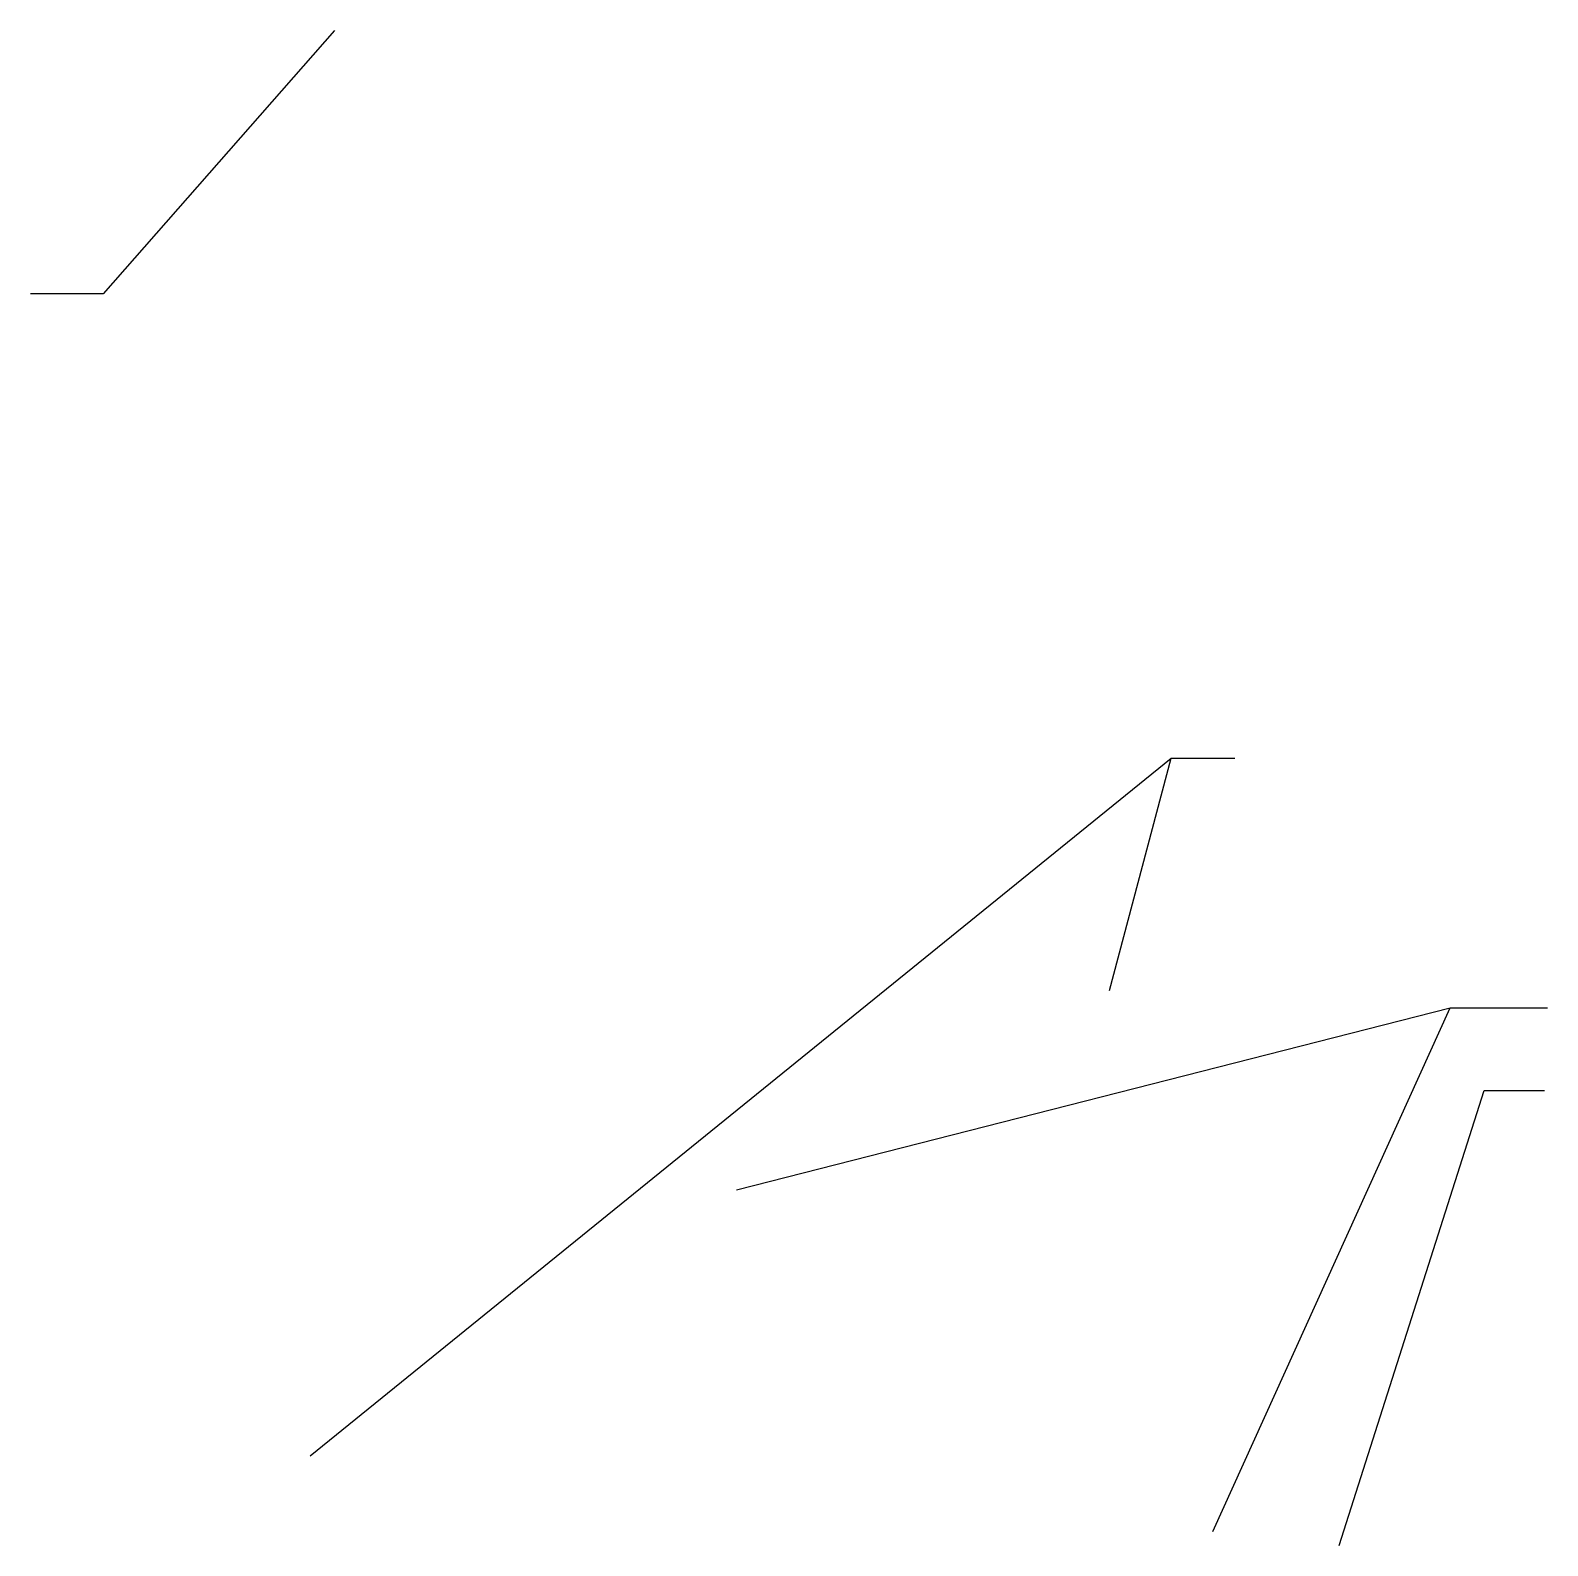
# Paper-space layout 'Layout1' of a CAD drawing. Extents: x 26.2 to 76.3, y 40.6 to 90.6.
import ezdxf

# ---------------------------------------------------------------- set-up
doc = ezdxf.new("R2010")
doc.units = 0
doc.header["$LTSCALE"] = 1.5996
doc.layers.add('DIM-TXT', color=7, linetype='CONTINUOUS')

psp = doc.layouts.get("Layout1")

# ---------------------------------------------------------------- linework, layer by layer
at = {"layer": 'DIM-TXT', "color": 0, "linetype": 'CONTINUOUS'}
for p, q in [((61.799, 58.892), (63.832, 66.563)), ((49.48, 52.31), (73.053, 58.319))]:
    psp.add_line(p, q, dxfattribs=at)
at = {"layer": 'DIM-TXT', "color": 0, "linetype": 'CONTINUOUS', "extrusion": (0, 0, -1), "flags": 128}
for points in [[(-36.215, 90.585), (-28.568, 81.892), (-26.169, 81.892)], [(-35.404, 43.532), (-63.832, 66.563), (-65.943, 66.563)], [(-65.218, 41.035), (-73.053, 58.319), (-76.268, 58.319)], [(-69.385, 40.567), (-74.173, 55.588), (-76.163, 55.588)]]:
    psp.add_lwpolyline(points, dxfattribs=at)

doc.saveas('drawing.dxf')
